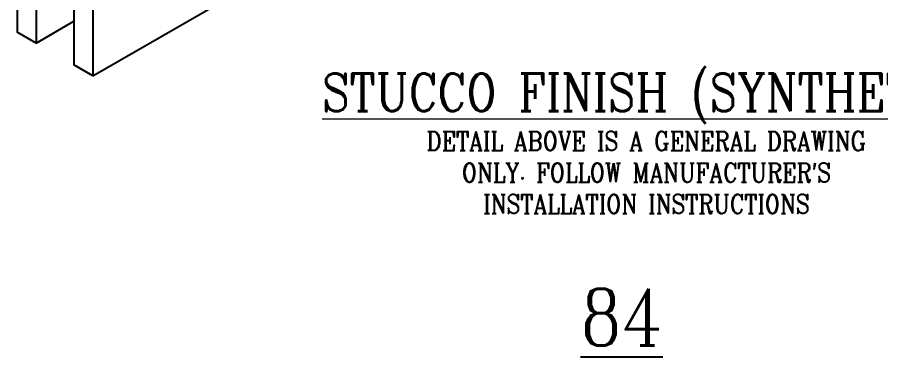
# Model space of a CAD drawing. Header units: inches. Extents: x 31.4 to 100.4, y 26.9 to 80.1.
# Drawn here: x 31.43 to 77.21, y 26.88 to 44.86 of the extents above; entities that cross this region are included whole.
import ezdxf

# ---------------------------------------------------------------- set-up
doc = ezdxf.new("R2010")
doc.units = ezdxf.units.IN
doc.header["$MEASUREMENT"] = 0
doc.layers.get('Defpoints').update_dxf_attribs({"color": 252})
doc.layers.add('DIM', color=3, linetype='Continuous', lineweight=13)
doc.styles.add('RomanC', font='romanc.shx', dxfattribs={"width": 0.85, "height": 5})

msp = doc.modelspace()

# ---------------------------------------------------------------- linework, layer by layer
at = {"ltscale": 0.15}
for p, q in [((35.433, 41.761), (77.002, 65.761)), ((31.433, 56.07), (31.433, 44.07)), ((32.433, 55.493), (32.433, 43.493)), ((34.433, 54.338), (34.433, 42.338)), ((35.433, 53.761), (35.433, 41.761)), ((32.433, 43.493), (34.433, 44.648)), ((32.433, 43.493), (31.433, 44.07)), ((35.433, 41.761), (34.433, 42.338))]:
    msp.add_line(p, q, dxfattribs=at)

# ---------------------------------------------------------------- texts
at = {"layer": 'Defpoints', "insert": (63.479, 30.479), "char_height": 3, "width": 90.08, "attachment_point": 2, "style": 'RomanC'}
msp.add_mtext('{\\L84}\\P            ', dxfattribs=at)
at = {"layer": 'DIM', "insert": (64.897, 41.88), "char_height": 2, "width": 90.08, "attachment_point": 2, "style": 'RomanC'}
msp.add_mtext('{\\LSTUCCO FINISH (SYNTHETIC)}', dxfattribs=at)
at = {"layer": 'DIM', "color": 3, "insert": (64.789, 38.8), "char_height": 1, "width": 28.62233, "attachment_point": 2, "style": 'RomanC'}
msp.add_mtext("DETAIL ABOVE IS A GENERAL DRAWING ONLY. FOLLOW MANUFACTURER'S INSTALLATION INSTRUCTIONS", dxfattribs=at)

doc.saveas('drawing.dxf')
